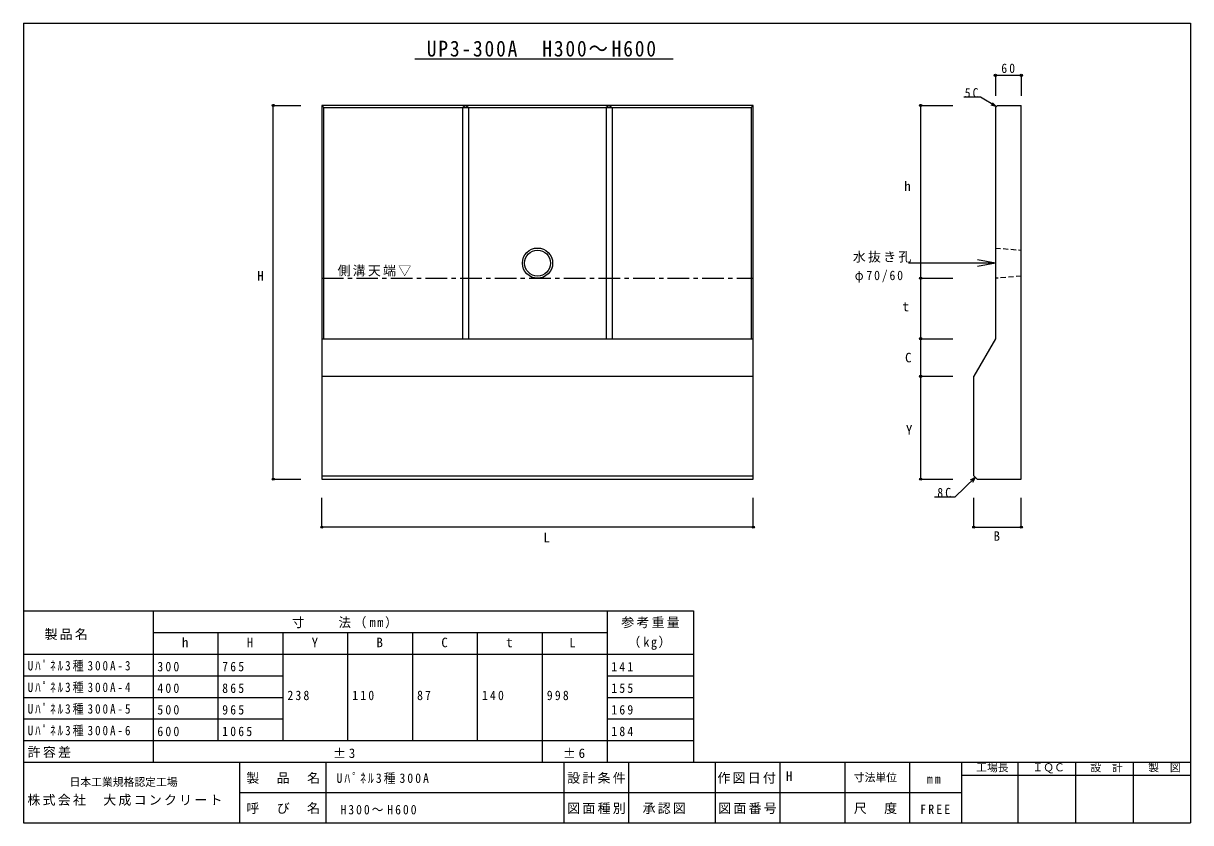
# Model space of a CAD drawing. Units: millimetres, scale not verified. Extents: x -1324 to 1376, y -968 to 882.
import ezdxf
from ezdxf.enums import TextEntityAlignment as Align

# ---------------------------------------------------------------- set-up
doc = ezdxf.new("R2010")
doc.units = ezdxf.units.MM
doc.header["$LTSCALE"] = 10
doc.header["$PDMODE"] = 32
doc.header["$PDSIZE"] = 5
doc.linetypes.add('CHAIN1', pattern=[8, 5, -1, 1, -1])
doc.linetypes.add('DASHED1', pattern=[1.8, 1.2, -0.6])
for name, color, linetype in [('0-1_躯体', 7, 'Continuous'), ('0-2_仕上', 7, 'Continuous'), ('0-4_その他', 2, 'Continuous'), ('F-0_F-0ﾚｲﾔ', 2, 'Continuous')]:
    doc.layers.add(name, color=color, linetype=linetype)
doc.styles.add('ＭＳ ゴシック', font='')
doc.styles.get('ＭＳ ゴシック').set_extended_font_data('MS Gothic')

msp = doc.modelspace()

# ---------------------------------------------------------------- linework, layer by layer
at = {"layer": '0-1_躯体'}
for p, q in [((924.3, 761.66), (984.3, 761.66)), ((924.3, 761.66), (924.3, 713.85)), ((984.3, 761.66), (984.3, 713.85)), ((-745.92, -172.98), (-745.92, 692.02)), ((-745.92, 692.02), (-681.98, 692.02)), ((751.56, 292.02), (751.56, 692.02)), ((751.56, 692.02), (826.3, 692.02)), ((926.26, 689.52), (914.56, 692.49)), ((926.26, 689.52), (917.99, 698.32)), ((924.3, 327.02), (723.27, 327.02)), ((924.3, 327.02), (882.85, 334.7)), ((924.3, 327.02), (882.85, 319.35)), ((751.56, 152.02), (751.56, 292.02)), ((751.56, 292.02), (826.3, 292.02)), ((751.56, 65.02), (751.56, 152.02)), ((751.56, 152.02), (826.3, 152.02)), ((751.56, -172.98), (751.56, 65.02)), ((751.56, 65.02), (826.3, 65.02)), ((-745.92, -172.98), (-681.98, -172.98)), ((751.56, -172.98), (826.3, -172.98)), ((877.59, -169.39), (830.23, -214.61)), ((877.59, -169.39), (865.75, -175.32)), ((877.59, -169.39), (871.12, -180.94)), ((830.23, -214.61), (783.71, -214.61)), ((-633.7, -284.05), (-633.7, -216.35)), ((364.3, -284.05), (364.3, -216.35)), ((874.3, -284.05), (874.3, -216.35)), ((984.3, -284.05), (984.3, -216.35)), ((364.3, -284.05), (-633.7, -284.05)), ((874.3, -284.05), (984.3, -284.05))]:
    msp.add_line(p, q, dxfattribs=at)
at = {"layer": '0-1_躯体', "color": 3}
for p, q in [((-633.7, 692.02), (-628.7, 687.02)), ((-628.7, 687.02), (359.3, 687.02)), ((-628.7, 152.02), (-628.7, 687.02)), ((-300.7, 692.02), (-307.7, 687.02)), ((-307.7, 152.02), (-307.7, 687.02)), ((-300.7, 692.02), (-293.7, 687.02)), ((-293.7, 152.02), (-293.7, 687.02)), ((31.3, 692.02), (24.3, 687.02)), ((24.3, 687.02), (24.3, 152.02)), ((31.3, 692.02), (38.3, 687.02)), ((38.3, 687.02), (38.3, 152.02)), ((364.3, 692.02), (359.3, 687.02)), ((359.3, 687.02), (359.3, 152.02)), ((929.3, 692.02), (924.3, 687.02)), ((924.3, 687.02), (924.3, 152.02)), ((929.3, 692.02), (984.3, 692.02)), ((984.3, -172.98), (984.3, 692.02)), ((-633.7, 152.02), (364.3, 152.02)), ((924.3, 152.02), (874.3, 65.02)), ((-633.7, 65.02), (364.3, 65.02)), ((874.3, -164.98), (874.3, 65.02)), ((-633.7, -164.98), (364.3, -164.98)), ((874.3, -164.98), (882.3, -172.98)), ((882.3, -172.98), (984.3, -172.98))]:
    msp.add_line(p, q, dxfattribs=at)
at = {"layer": '0-1_躯体', "color": 3, "linetype": 'DASHED1'}
for p, q in [((924.3, 362.02), (984.3, 357.02)), ((984.3, 297.02), (924.3, 292.02))]:
    msp.add_line(p, q, dxfattribs=at)
at = {"layer": '0-1_躯体', "color": 3, "linetype": 'CHAIN1'}
msp.add_line((-633.7, 292.02), (364.3, 292.02), dxfattribs=at)
at = {"layer": '0-1_躯体'}
msp.add_lwpolyline([(926.26, 689.52), (889.94, 710.93), (851.59, 710.93)], dxfattribs=at)
at = {"layer": '0-1_躯体', "color": 3}
msp.add_lwpolyline([(364.3, -172.98), (364.3, 692.02), (-633.7, 692.02), (-633.7, -172.98)], close=True, dxfattribs=at)
for radius in [35, 30]:
    msp.add_circle((-134.7, 327.02), radius, dxfattribs=at)
at = {"layer": '0-1_躯体'}
for p in [(924.3, 761.66), (984.3, 761.66), (-745.92, 692.02), (751.56, 692.02), (751.56, 292.02), (751.56, 152.02), (751.56, 65.02), (-745.92, -172.98), (751.56, -172.98), (-633.7, -284.05), (364.3, -284.05), (874.3, -284.05), (984.3, -284.05)]:
    msp.add_point(p, dxfattribs=at)
at = {"layer": '0-2_仕上'}
for p, q in [((-1324, -478), (226, -478)), ((-1024, -478), (-1024, -828)), ((26, -478), (26, -828)), ((226, -478), (226, -828)), ((-1024, -528), (26, -528)), ((-874, -528), (-874, -778)), ((-724, -528), (-724, -778)), ((-574, -528), (-574, -778)), ((-424, -528), (-424, -778)), ((-274, -528), (-274, -778)), ((-124, -528), (-124, -828)), ((-1324, -578), (226, -578)), ((-1324, -628), (-724, -628)), ((26, -628), (226, -628)), ((-1324, -678), (-724, -678)), ((26, -678), (226, -678)), ((-1324, -728), (-724, -728)), ((26, -728), (226, -728)), ((-1324, -778), (226, -778))]:
    msp.add_line(p, q, dxfattribs=at)
at = {"layer": '0-4_その他'}
msp.add_line((-418.3, 800.13), (178.75, 800.13), dxfattribs=at)
at = {"layer": 'F-0_F-0ﾚｲﾔ'}
for p, q in [((-1324, 882), (-1324, -968)), ((-1324, 882), (1376, 882)), ((1376, 882), (1376, -968)), ((-1324, -828), (1376, -828)), ((-824, -828), (-824, -968)), ((-624, -828), (-624, -968)), ((-74, -828), (-74, -968)), ((76, -828), (76, -968)), ((276, -828), (276, -968)), ((426, -828), (426, -968)), ((576, -828), (576, -968)), ((726, -828), (726, -968)), ((846, -828), (846, -968)), ((976, -828), (976, -968)), ((1110, -828), (1110, -968)), ((1243, -828), (1243, -968)), ((846, -858), (1376, -858)), ((-824, -898), (846, -898)), ((-1324, -968), (1376, -968))]:
    msp.add_line(p, q, dxfattribs=at)

# ---------------------------------------------------------------- texts
at = {"layer": '0-1_躯体', "char_height": 21.99, "attachment_point": 7, "style": 'ＭＳ ゴシック'}
for s, insert in [('\\T1.36;\\W0.9;60', (938.05, 766.66)), ('\\T1.36;\\W0.9;5C', (853.42, 709.67)), ('\\T1.17;水抜き孔', (594.55, 328.18)), ('\\T1.17;側溝天端▽', (-597.29, 296.23)), ('\\T1.32;\\W0.9;φ70/60', (599.05, 281.76)), ('\\T1.36;\\W0.9;8C', (789.98, -215.5))]:
    msp.add_mtext(s, dxfattribs=dict(at, insert=insert))
at = {"layer": '0-2_仕上', "style": 'ＭＳ ゴシック'}
for s, p in [('h', (713.5, 487.54)), ('H', (-782.88, 279.85)), ('t', (709.53, 208.9)), ('C', (715.43, 90.85)), ('Y', (717.4, -76.38)), ('B', (920.04, -322.3)), ('L', (-121.02, -325.67)), ('h', (-957.21, -568.54)), ('H', (-807.21, -568.54)), ('Y', (-657.21, -568.54)), ('B', (-507.21, -568.54)), ('C', (-357.21, -568.54)), ('t', (-207.21, -568.54)), ('L', (-61.19, -569.04))]:
    msp.add_text(s, height=21.99, dxfattribs=at).set_placement(p, align=Align.BOTTOM_LEFT)
at = {"layer": '0-2_仕上', "char_height": 21.99, "attachment_point": 7, "style": 'ＭＳ ゴシック'}
for s, insert in [('\\T1.26;\\W0.95;寸\\~\\~\\~\\~法（mm）', (-702.44, -518.39)), ('\\T1.17;参考重量', (58.83, -518)), ('\\T1.17;製品名', (-1275.03, -545.24)), ('\\T1.24;\\W0.95;（kg）', (74.64, -568.04)), ('\\T1.36;\\W0.85;Uﾊﾟﾈﾙ3種300A-3', (-1314, -618)), ('\\T1.38;\\W0.9;300', (-1014, -618)), ('\\T1.38;\\W0.9;765', (-864, -618)), ('\\T1.38;\\W0.9;141', (36, -618)), ('\\T1.36;\\W0.85;Uﾊﾟﾈﾙ3種300A-4', (-1314, -668)), ('\\T1.38;\\W0.9;400', (-1014, -668)), ('\\T1.38;\\W0.9;865', (-864, -668)), ('\\T1.38;\\W0.9;155', (36, -668)), ('\\T1.38;\\W0.9;238', (-713.2, -684.7)), ('\\T1.38;\\W0.9;110', (-563.2, -684.7)), ('\\T1.36;\\W0.9;87', (-413.2, -684.7)), ('\\T1.38;\\W0.9;140', (-263.2, -684.7)), ('\\T1.38;\\W0.9;998', (-113.2, -684.7)), ('\\T1.36;\\W0.85;Uﾊﾟﾈﾙ3種300A-5', (-1314, -718)), ('\\T1.38;\\W0.9;500', (-1014, -718)), ('\\T1.38;\\W0.9;965', (-864, -718)), ('\\T1.38;\\W0.9;169', (36, -718)), ('\\T1.36;\\W0.85;Uﾊﾟﾈﾙ3種300A-6', (-1314, -768)), ('\\T1.38;\\W0.9;600', (-1014, -768)), ('\\T1.38;\\W0.9;1065', (-864, -768)), ('\\T1.38;\\W0.9;184', (36, -768)), ('\\T1.17;許容差', (-1314, -818)), ('\\T1.22;±3', (-607.71, -818.6)), ('\\T1.22;±6', (-76.16, -818.6))]:
    msp.add_mtext(s, dxfattribs=dict(at, insert=insert))
at = {"layer": '0-4_その他', "color": 3, "insert": (-390.82, 804.6), "char_height": 36.66, "attachment_point": 7, "style": 'ＭＳ ゴシック'}
msp.add_mtext('\\T1.19;\\W0.9;UP3-300A\u3000H300～H600', dxfattribs=at)
at = {"layer": 'F-0_F-0ﾚｲﾔ', "color": 4, "style": 'ＭＳ ゴシック'}
for s, p in [('工場長', (879.95, -854.76)), ('ＩＱＣ', (1009.95, -854.76)), ('設\u3000計', (1143.95, -854.76)), ('製\u3000図', (1277.95, -854.76)), ('日本工業規格認定工場', (-1217.11, -888.61)), ('寸法単位', (596.88, -878))]:
    msp.add_text(s, height=18.33, dxfattribs=at).set_placement(p, align=Align.BOTTOM_LEFT)
at = {"layer": 'F-0_F-0ﾚｲﾔ', "color": 7, "style": 'ＭＳ ゴシック'}
msp.add_text('H', height=21.99, dxfattribs=at).set_placement((439.79, -878), align=Align.BOTTOM_LEFT)
at = {"layer": 'F-0_F-0ﾚｲﾔ', "color": 7, "char_height": 21.99, "attachment_point": 7, "style": 'ＭＳ ゴシック'}
for s, insert in [('\\T1.17;製\u3000品\u3000名', (-808.17, -878)), ('\\T1.35;\\W0.9;Uﾊﾟﾈﾙ3種300A', (-599.67, -878.3)), ('\\T1.17;設計条件', (-66.05, -878)), ('\\T1.17;作図日付', (281.36, -878)), ('\\T1.36;\\W0.9;mm', (766.15, -878)), ('\\T1.17;株式会社\u3000大成コンクリート', (-1314.61, -929.02)), ('\\T1.17;呼\u3000び\u3000名', (-808.17, -948)), ('\\T1.34;\\W0.9;H300～H600', (-590.43, -949.14)), ('\\T1.17;図面種別', (-66.05, -948)), ('\\T1.17;承認図', (108.19, -948)), ('\\T1.17;図面番号', (283.38, -948)), ('\\T1.17;尺\u3000度', (596.88, -948)), ('\\T1.38;\\W0.9;FREE', (750.6, -948))]:
    msp.add_mtext(s, dxfattribs=dict(at, insert=insert))

doc.saveas('drawing.dxf')
